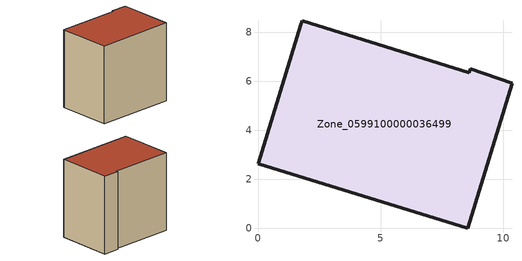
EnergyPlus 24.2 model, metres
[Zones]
Zone_0599100000036499
 floor ground (C_G): 8.66,6.5 10.36,5.92 8.55,0 0,2.63 1.74,8.31 1.8,8.47 8.61,6.34 z0
 wall outside (C_F): 10.36,5.92 8.66,6.5 8.61,6.34 1.8,8.47 1.74,8.31 0,2.63 8.55,0 10.36,5.92 z0:8.82
 roof outside (C_R): 8.55,0 10.36,5.92 8.66,6.5 8.61,6.34 1.8,8.47 1.74,8.31 0,2.63 z8.82
[BUILDING]
Pand.0599100000036499: North Axis=0; Terrain=City; Loads Convergence Tolerance Value=0.04; Temperature Convergence Tolerance Value=0.4; Solar Distribution=FullExterior; Maximum Number of Warmup Days=25; Minimum Number of Warmup Days=1
[Site:Location]
Rotterdam.The.Hague.AP_ZH_NLD Design_Conditions: Latitude=51.96; Longitude=4.45; Time Zone=1; Elevation=-4.5
[SITE:GROUNDTEMPERATURE:BUILDINGSURFACE]
18, 18, 18, 18, 18, 18, 18, 18, 18, 18, 18, 18
[MATERIAL] Thermal Absorptance=0.9; Solar Absorptance=0.7; Visible Absorptance=0.7
Name | Roughness | Thickness | Conductivity | Density | Specific Heat
G.TI.1975-1991 | MediumSmooth | 0.15 | 0.288461 | 540 | 1210
F.TI.1975-1991 | Rough | 0.3 | 0.230769 | 1920 | 840
R.TI.1975-1991 | MediumRough | 0.2 | 0.153846 | 1500 | 1000
[CONSTRUCTION]
C_G: G.TI.1975-1991
C_F: F.TI.1975-1991
C_R: R.TI.1975-1991
[ZONE]
Zone_0599100000036499: Type=1; Multiplier=1; Ceiling Height=Autocalculate; Volume=Autocalculate; Floor Area=autocalculate; Part of Total Floor Area=Yes
[ZONEINFILTRATION:DESIGNFLOWRATE]
Infil_Zone_0599100000036499: Zone or ZoneList or Space or SpaceList=Zone_0599100000036499; Schedule=AlwaysOn; Design Flow Rate Calculation Method=Flow/Area; Flow Rate per Floor Area=0.003; Constant Term Coefficient=1; Temperature Term Coefficient=0; Velocity Term Coefficient=0; Velocity Squared Term Coefficient=0
[HVACTEMPLATE:ZONE:IDEALLOADSAIRSYSTEM]
Zone_0599100000036499: Maximum Heating Supply Air Temperature=50; Minimum Cooling Supply Air Temperature=13; Maximum Heating Supply Air Humidity Ratio=0.0156; Minimum Cooling Supply Air Humidity Ratio=0.0077; Heating Limit=NoLimit; Cooling Limit=NoLimit; Dehumidification Control Type=ConstantSensibleHeatRatio; Cooling Sensible Heat Ratio=0.7; Dehumidification Setpoint=60; Humidification Control Type=None; Humidification Setpoint=30; Outdoor Air Method=None; Outdoor Air Flow Rate per Person=0.00944; Outdoor Air Flow Rate per Zone Floor Area=0; Outdoor Air Flow Rate per Zone=0; Demand Controlled Ventilation Type=None; Outdoor Air Economizer Type=NoEconomizer; Heat Recovery Type=None; Sensible Heat Recovery Effectiveness=0.7; Latent Heat Recovery Effectiveness=0.65
[ZONECONTROL:THERMOSTAT]
ThermostatControl_Zone_0599100000036499: Zone or ZoneList=Zone_0599100000036499; Control Type Schedule=DualSetpointControlType; Control 1=Thermostat_Zone_0599100000036499; Temperature Difference Between Cutout And Setpoint=0
[THERMOSTATSETPOINT:DUALSETPOINT]
Thermostat_Zone_0599100000036499: Heating Setpoint Temperature Schedule=HeatingSetpoint_Zone_0599100000036499; Cooling Setpoint Temperature Schedule=CoolingSetpoint_Zone_0599100000036499
[SCHEDULE:COMPACT]
HeatingSetpoint_Zone_0599100000036499: Through: 12/31, For: AllDays, Until: 24:00, 21
CoolingSetpoint_Zone_0599100000036499: Through: 12/31, For: AllDays, Until: 24:00, 24
DualSetpointControlType: Through: 12/31, For: AllDays, Until: 24:00, 4
AlwaysOn: Through: 12/31, For: AllDays, Until: 24:00, 1
